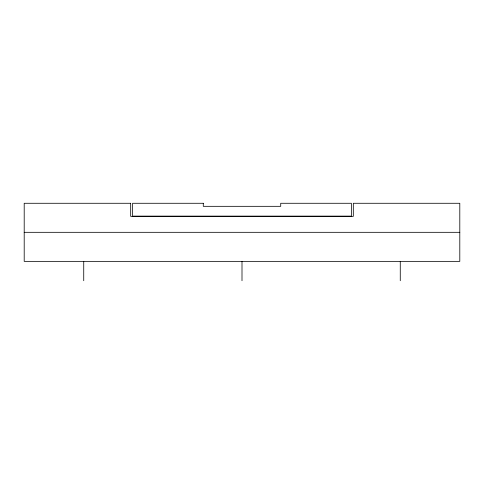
<?xml version="1.0" encoding="UTF-8"?>
<svg xmlns="http://www.w3.org/2000/svg" width="484" height="484" viewBox="0 0 484 484"><rect width="100%" height="100%" fill="white"/><g stroke="black" fill="none" stroke-linecap="round" stroke-linejoin="round"><path stroke-width="0.73" d="M24.2 232.32L459.8 232.32M400.268 261.36L400.268 280.72M242 261.36L242 280.72M83.732 261.36L83.732 280.72M130.68 203.28L24.2 203.28L24.2 261.36L459.8 261.36L459.8 203.28L353.32 203.28L353.32 216.354L130.68 216.354L130.68 203.28M203.28 203.28L132.616 203.28L132.616 216.13L351.384 216.13L351.384 203.28L280.72 203.28L280.72 206.323L203.28 206.323L203.28 203.28"/></g></svg>
